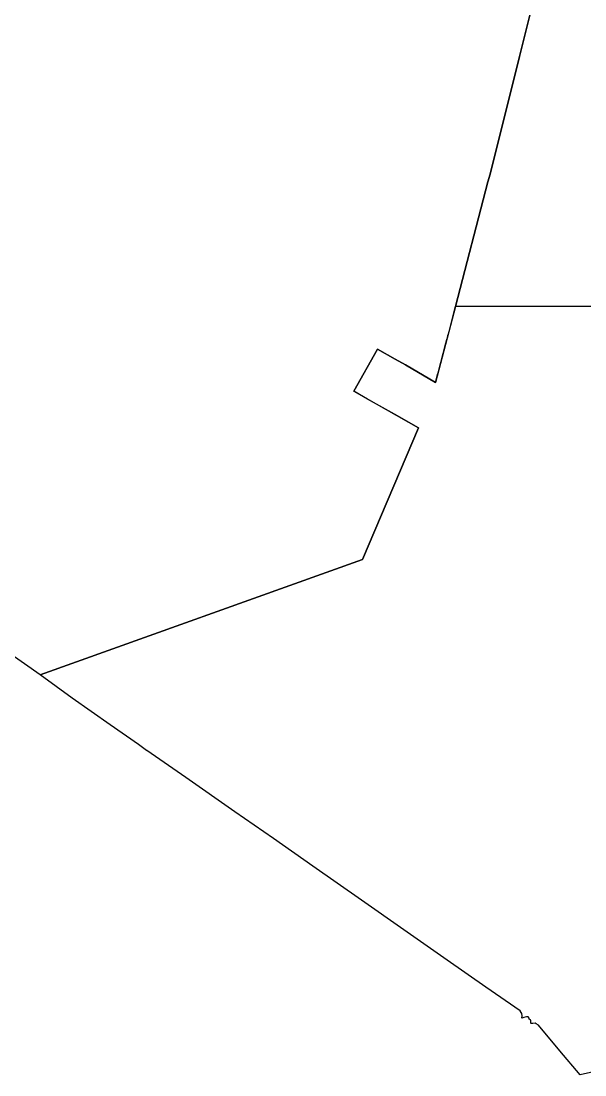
# Model space of a CAD drawing. Header units: inches. Extents: x 33.9 to 41.9, y -4.8 to 5.4.
# Drawn here: x 38.417 to 39.29, y -4.758 to -3.126 of the extents above; entities that cross this region are included whole.
import ezdxf

# ---------------------------------------------------------------- set-up
doc = ezdxf.new("R2010")
doc.units = ezdxf.units.IN
doc.header["$MEASUREMENT"] = 0
doc.layers.add('Counties', color=7, linetype='Continuous')

msp = doc.modelspace()

# ---------------------------------------------------------------- linework, layer by layer
at = {"layer": 'Counties'}
for points in [[(39.2169, -3.0692), (39.1891, -3.1811), (39.1438, -3.3633), (39.1399, -3.3754), (39.09, -3.568), (39.059, -3.6861), (39.0125, -3.6585), (38.9961, -3.6498), (38.9692, -3.6345), (38.9323, -3.6993), (39.0325, -3.7561), (38.9456, -3.96), (38.4462, -4.1384), (38.25, -4.0014)], [(39.2169, -3.0692), (39.1891, -3.1811), (39.1438, -3.3633), (39.1399, -3.3754), (39.09, -3.568), (39.059, -3.6861), (39.0125, -3.6585), (38.9961, -3.6498), (38.9692, -3.6345), (38.9323, -3.6993), (39.0325, -3.7561), (38.9456, -3.96), (38.4462, -4.1384), (38.25, -4.0014)], [(39.3014, -3.5676), (39.09, -3.568), (39.1399, -3.3754), (39.1438, -3.3633), (39.2169, -3.0692)], [(39.3014, -3.5676), (39.09, -3.568), (39.1399, -3.3754), (39.1438, -3.3633), (39.2169, -3.0692)], [(39.3308, -4.7469), (39.2832, -4.7578), (39.2516, -4.7204), (39.2183, -4.6805), (39.2146, -4.6785), (39.2131, -4.6778), (39.2096, -4.6783), (39.2073, -4.6784), (39.2067, -4.6774), (39.2067, -4.6754), (39.2064, -4.6731), (39.2053, -4.6724), (39.2041, -4.6714), (39.2038, -4.6701), (39.2026, -4.6678), (39.2, -4.6677), (39.1977, -4.6682), (39.1957, -4.6687), (39.1925, -4.6699), (39.1932, -4.6663), (39.1928, -4.6629), (39.1918, -4.6609), (39.1898, -4.6587), (39.1367, -4.6218), (39.0768, -4.5799), (39.0098, -4.5331), (38.9444, -4.487), (38.8689, -4.4344), (38.8076, -4.3919), (38.7479, -4.3505), (38.6718, -4.2975), (38.6183, -4.2602), (38.6113, -4.2553), (38.6112, -4.2553), (38.5984, -4.2462), (38.5549, -4.2156), (38.496, -4.1747), (38.4462, -4.1384), (38.9456, -3.96), (39.0325, -3.7561), (39, -3.7377), (38.9537, -3.7116), (38.9323, -3.6993), (38.9692, -3.6345), (38.9961, -3.6498), (39.0125, -3.6585), (39.059, -3.6861), (39.0627, -3.6719), (39.063, -3.6707), (39.075, -3.6251), (39.0766, -3.6193), (39.0773, -3.6167), (39.0781, -3.6131), (39.0795, -3.6088), (39.09, -3.568), (39.3014, -3.5676)], [(39.3308, -4.7469), (39.2832, -4.7578), (39.2516, -4.7204), (39.2183, -4.6805), (39.2146, -4.6785), (39.2131, -4.6778), (39.2096, -4.6783), (39.2073, -4.6784), (39.2067, -4.6774), (39.2067, -4.6754), (39.2064, -4.6731), (39.2053, -4.6724), (39.2041, -4.6714), (39.2038, -4.6701), (39.2026, -4.6678), (39.2, -4.6677), (39.1977, -4.6682), (39.1957, -4.6687), (39.1925, -4.6699), (39.1932, -4.6663), (39.1928, -4.6629), (39.1918, -4.6609), (39.1898, -4.6587), (39.1367, -4.6218), (39.0768, -4.5799), (39.0098, -4.5331), (38.9444, -4.487), (38.8689, -4.4344), (38.8076, -4.3919), (38.7479, -4.3505), (38.6718, -4.2975), (38.6183, -4.2602), (38.6113, -4.2553), (38.6112, -4.2553), (38.5984, -4.2462), (38.5549, -4.2156), (38.496, -4.1747), (38.4462, -4.1384), (38.9456, -3.96), (39.0325, -3.7561), (39, -3.7377), (38.9537, -3.7116), (38.9323, -3.6993), (38.9692, -3.6345), (38.9961, -3.6498), (39.0125, -3.6585), (39.059, -3.6861), (39.0627, -3.6719), (39.063, -3.6707), (39.075, -3.6251), (39.0766, -3.6193), (39.0773, -3.6167), (39.0781, -3.6131), (39.0795, -3.6088), (39.09, -3.568), (39.3014, -3.5676)]]:
    msp.add_lwpolyline(points, dxfattribs=at)

doc.saveas('drawing.dxf')
